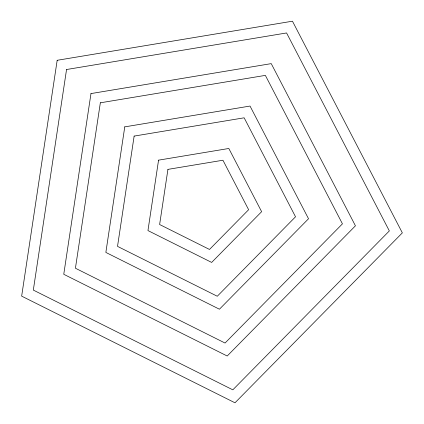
<?xml version="1.0" encoding="UTF-8"?>
<svg xmlns="http://www.w3.org/2000/svg" width="424" height="424" viewBox="0 0 424 424"><rect width="100%" height="100%" fill="white"/><g stroke="black" fill="none" stroke-linecap="round" stroke-linejoin="round"><path stroke-width="0.64" d="M57.176 60.298L21.656 296.137L234.981 402.8L402.344 232.877L292.454 21.2L57.176 60.298M66.547 69.52L33.326 290.08L232.824 389.831L389.343 230.921L286.576 32.955L66.547 69.52M90.975 93.582L63.759 274.286L227.206 356.006L355.439 225.812L271.243 63.627L90.975 93.582M100.34 102.809L75.424 268.228L225.049 343.043L342.438 223.856L265.36 75.382L100.34 102.809M124.767 126.866L105.857 252.428L219.431 309.213L308.534 218.752L250.028 106.053L124.767 126.866M134.132 136.093L117.522 246.371L217.274 296.249L295.533 216.791L244.15 117.808L134.132 136.093M158.56 160.155L147.955 230.577L211.656 262.424L261.629 211.687L228.817 148.48L158.56 160.155M167.931 169.377L159.625 224.519L209.498 249.455L248.628 209.726L222.934 160.235L167.931 169.377"/></g></svg>
